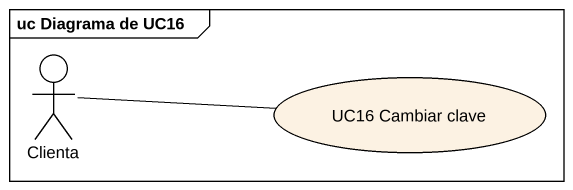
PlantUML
@startuml
mainframe uc Diagrama de UC16
actor Clienta
usecase "UC16 Cambiar clave" as UC16_Cambiar_clave
Clienta -right- UC16_Cambiar_clave
@enduml
